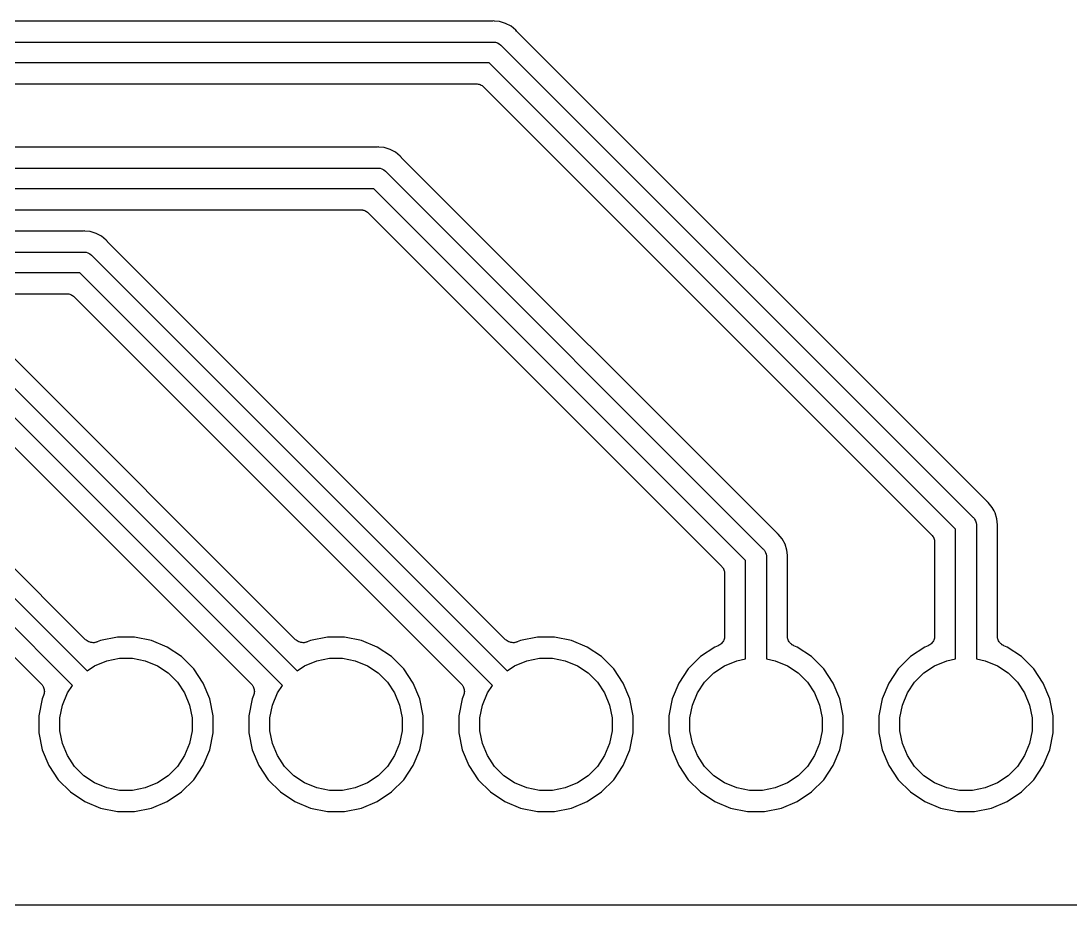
# Model space of a CAD drawing. Extents: x 74.5 to 163.3, y -87.9 to -68.3.
# Drawn here: x 109.85 to 122.56, y -87.91 to -77.22 of the extents above; entities that cross this region are included whole.
import ezdxf

# ---------------------------------------------------------------- set-up
doc = ezdxf.new("R2010")
doc.units = 0
doc.layers.add('BLACK', color=7, linetype='CONTINUOUS')

msp = doc.modelspace()

# ---------------------------------------------------------------- linework, layer by layer
at = {"layer": 'BLACK', "linetype": 'CONTINUOUS'}
for p, q in [((115.545, -77.218), (96.0946, -77.218)), ((115.55, -77.2175), (115.545, -77.218)), ((115.556, -77.2176), (115.55, -77.2175)), ((115.558, -77.2174), (115.556, -77.2176)), ((115.57, -77.2162), (115.558, -77.2174)), ((115.582, -77.2174), (115.57, -77.2162)), ((115.644, -77.2235), (115.582, -77.2174)), ((115.582, -77.2174), (115.582, -77.2174)), ((115.716, -77.2452), (115.644, -77.2235)), ((115.782, -77.2803), (115.716, -77.2452)), ((115.839, -77.3277), (115.782, -77.2803)), ((115.847, -77.3374), (115.839, -77.3277)), ((115.851, -77.3411), (115.847, -77.3374)), ((115.854, -77.3453), (115.851, -77.3411)), ((115.856, -77.3466), (115.854, -77.3453)), ((121.535, -83.0264), (115.856, -77.3466)), ((95.9368, -77.472), (115.564, -77.472)), ((115.564, -77.472), (115.57, -77.4714)), ((115.57, -77.4714), (115.576, -77.472)), ((115.576, -77.472), (115.576, -77.472)), ((115.576, -77.472), (115.595, -77.4738)), ((115.595, -77.4738), (115.618, -77.481)), ((115.618, -77.481), (115.64, -77.4926)), ((115.64, -77.4926), (115.659, -77.5082)), ((115.659, -77.5082), (115.663, -77.513)), ((115.663, -77.513), (121.369, -83.2193)), ((115.518, -77.722), (95.8911, -77.722)), ((121.16, -83.3638), (115.518, -77.722)), ((95.9098, -77.976), (115.36, -77.976)), ((115.36, -77.976), (115.361, -77.976)), ((115.361, -77.976), (115.361, -77.976)), ((115.361, -77.976), (115.361, -77.976)), ((115.361, -77.976), (115.362, -77.976)), ((115.362, -77.976), (115.374, -77.9773)), ((115.374, -77.9773), (115.386, -77.9785)), ((115.386, -77.9785), (115.386, -77.9787)), ((115.386, -77.9787), (115.387, -77.9788)), ((115.387, -77.9788), (115.398, -77.9823)), ((115.398, -77.9823), (115.409, -77.9858)), ((115.409, -77.9858), (115.41, -77.9861)), ((115.41, -77.9861), (115.41, -77.9863)), ((115.41, -77.9863), (115.421, -77.9919)), ((115.421, -77.9919), (115.431, -77.9975)), ((115.431, -77.9975), (115.432, -77.9979)), ((115.432, -77.9979), (115.432, -77.9982)), ((115.432, -77.9982), (115.441, -78.0057)), ((115.441, -78.0057), (115.45, -78.0132)), ((115.45, -78.0132), (120.869, -83.4318)), ((114.148, -78.742), (95.9676, -78.742)), ((114.153, -78.7415), (114.148, -78.742)), ((114.159, -78.7415), (114.153, -78.7415)), ((114.161, -78.7414), (114.159, -78.7415)), ((114.173, -78.7402), (114.161, -78.7414)), ((114.185, -78.7414), (114.173, -78.7402)), ((114.247, -78.7475), (114.185, -78.7414)), ((114.185, -78.7414), (114.185, -78.7414)), ((114.319, -78.7692), (114.247, -78.7475)), ((114.385, -78.8043), (114.319, -78.7692)), ((114.442, -78.8517), (114.385, -78.8043)), ((114.45, -78.8614), (114.442, -78.8517)), ((114.454, -78.8651), (114.45, -78.8614)), ((114.457, -78.8693), (114.454, -78.8651)), ((114.459, -78.8706), (114.457, -78.8693)), ((118.995, -83.4074), (114.459, -78.8706)), ((95.8098, -78.996), (114.167, -78.996)), ((114.167, -78.996), (114.173, -78.9954)), ((114.173, -78.9954), (114.179, -78.996)), ((114.179, -78.996), (114.179, -78.996)), ((114.179, -78.996), (114.198, -78.9978)), ((114.198, -78.9978), (114.221, -79.005)), ((114.221, -79.005), (114.243, -79.0166)), ((114.243, -79.0166), (114.262, -79.0322)), ((114.262, -79.0322), (114.266, -79.037)), ((114.266, -79.037), (118.829, -83.6003)), ((114.121, -79.246), (95.7641, -79.246)), ((118.62, -83.7448), (114.121, -79.246)), ((95.7828, -79.5), (113.963, -79.5)), ((113.963, -79.5), (113.964, -79.5)), ((113.964, -79.5), (113.964, -79.5)), ((113.964, -79.5), (113.964, -79.5)), ((113.964, -79.5), (113.965, -79.5)), ((113.965, -79.5), (113.977, -79.5013)), ((113.977, -79.5013), (113.989, -79.5025)), ((113.989, -79.5025), (113.989, -79.5027)), ((113.989, -79.5027), (113.99, -79.5028)), ((113.99, -79.5028), (114.001, -79.5063)), ((114.001, -79.5063), (114.012, -79.5098)), ((114.012, -79.5098), (114.013, -79.5101)), ((114.013, -79.5101), (114.013, -79.5103)), ((114.013, -79.5103), (114.024, -79.5159)), ((114.024, -79.5159), (114.034, -79.5215)), ((114.034, -79.5215), (114.035, -79.5219)), ((114.035, -79.5219), (114.035, -79.5222)), ((114.035, -79.5222), (114.044, -79.5297)), ((114.044, -79.5297), (114.053, -79.5372)), ((114.053, -79.5372), (118.329, -83.8128)), ((110.592, -79.758), (95.7136, -79.758)), ((110.597, -79.7575), (110.592, -79.758)), ((110.603, -79.7575), (110.597, -79.7575)), ((110.605, -79.7574), (110.603, -79.7575)), ((110.617, -79.7562), (110.605, -79.7574)), ((110.629, -79.7574), (110.617, -79.7562)), ((110.691, -79.7635), (110.629, -79.7574)), ((110.629, -79.7574), (110.629, -79.7574)), ((110.763, -79.7852), (110.691, -79.7635)), ((110.829, -79.8203), (110.763, -79.7852)), ((110.886, -79.8677), (110.829, -79.8203)), ((110.894, -79.8774), (110.886, -79.8677)), ((110.898, -79.8811), (110.894, -79.8774)), ((110.901, -79.8853), (110.898, -79.8811)), ((110.903, -79.8866), (110.901, -79.8853)), ((115.717, -84.7013), (110.903, -79.8866)), ((95.5558, -80.012), (110.611, -80.012)), ((110.611, -80.012), (110.617, -80.0114)), ((110.617, -80.0114), (110.623, -80.012)), ((110.623, -80.012), (110.623, -80.012)), ((110.623, -80.012), (110.642, -80.0138)), ((110.642, -80.0138), (110.665, -80.021)), ((110.665, -80.021), (110.687, -80.0326)), ((110.687, -80.0326), (110.706, -80.0482)), ((110.706, -80.0482), (110.71, -80.053)), ((110.71, -80.053), (115.734, -85.0774)), ((110.565, -80.262), (95.5101, -80.262)), ((115.557, -85.2542), (110.565, -80.262)), ((95.5798, -80.516), (110.407, -80.516)), ((110.407, -80.516), (110.408, -80.516)), ((110.408, -80.516), (110.408, -80.516)), ((110.408, -80.516), (110.408, -80.516)), ((110.408, -80.516), (110.409, -80.516)), ((110.409, -80.516), (110.421, -80.5173)), ((110.421, -80.5173), (110.433, -80.5185)), ((110.433, -80.5185), (110.433, -80.5187)), ((110.433, -80.5187), (110.434, -80.5188)), ((110.434, -80.5188), (110.445, -80.5223)), ((110.445, -80.5223), (110.456, -80.5258)), ((110.456, -80.5258), (110.457, -80.5261)), ((110.457, -80.5261), (110.457, -80.5263)), ((110.457, -80.5263), (110.468, -80.5319)), ((110.468, -80.5319), (110.478, -80.5375)), ((110.478, -80.5375), (110.479, -80.5379)), ((110.479, -80.5379), (110.479, -80.5382)), ((110.479, -80.5382), (110.488, -80.5457)), ((110.488, -80.5457), (110.497, -80.5532)), ((110.497, -80.5532), (115.181, -85.2373)), ((113.177, -84.7013), (109.506, -81.0296)), ((109.313, -81.196), (113.194, -85.0774)), ((113.017, -85.2542), (109.168, -81.405)), ((109.1, -81.6962), (112.641, -85.2373)), ((110.637, -84.7013), (107.982, -82.0456)), ((107.789, -82.212), (110.654, -85.0774)), ((110.477, -85.2542), (107.644, -82.421)), ((107.576, -82.7122), (110.101, -85.2373)), ((121.54, -83.0298), (121.535, -83.0264)), ((121.543, -83.0337), (121.54, -83.0298)), ((121.545, -83.0348), (121.543, -83.0337)), ((121.554, -83.0427), (121.545, -83.0348)), ((121.602, -83.1004), (121.554, -83.0427)), ((121.625, -83.1441), (121.602, -83.1004)), ((121.637, -83.1663), (121.625, -83.1441)), ((121.659, -83.2377), (121.637, -83.1663)), ((121.369, -83.2193), (121.374, -83.2232)), ((121.374, -83.2232), (121.378, -83.2279)), ((121.378, -83.2279), (121.378, -83.2279)), ((121.378, -83.2279), (121.385, -83.2364)), ((121.385, -83.2364), (121.389, -83.2422)), ((121.389, -83.2422), (121.401, -83.2639)), ((121.401, -83.2639), (121.408, -83.2875)), ((121.408, -83.2875), (121.41, -83.3059)), ((121.41, -83.3059), (121.41, -83.3059)), ((121.41, -83.3059), (121.411, -83.312)), ((121.411, -83.312), (121.41, -83.3181)), ((121.666, -83.312), (121.659, -83.2377)), ((121.665, -83.3244), (121.666, -83.312)), ((119, -83.4108), (118.995, -83.4074)), ((119.003, -83.4147), (119, -83.4108)), ((119.005, -83.4158), (119.003, -83.4147)), ((119.014, -83.4237), (119.005, -83.4158)), ((119.062, -83.4814), (119.014, -83.4237)), ((120.869, -83.4318), (120.869, -83.4321)), ((120.869, -83.4321), (120.869, -83.4321)), ((120.869, -83.4321), (120.869, -83.4321)), ((120.869, -83.4321), (120.87, -83.4331)), ((120.87, -83.4331), (120.877, -83.4422)), ((121.16, -84.9342), (121.16, -83.3638)), ((121.41, -83.3181), (121.41, -84.9342)), ((121.664, -83.3351), (121.665, -83.3298)), ((121.664, -83.3369), (121.664, -83.3351)), ((121.664, -84.6563), (121.664, -83.3369)), ((121.665, -83.3298), (121.665, -83.3244)), ((119.097, -83.5473), (119.062, -83.4814)), ((119.119, -83.6187), (119.097, -83.5473)), ((120.877, -83.4422), (120.885, -83.4513)), ((120.885, -83.4513), (120.885, -83.4519)), ((120.885, -83.4519), (120.886, -83.4524)), ((120.886, -83.4524), (120.891, -83.4628)), ((120.891, -83.4628), (120.896, -83.4732)), ((120.896, -83.4732), (120.897, -83.4738)), ((120.897, -83.4738), (120.897, -83.4744)), ((120.897, -83.4744), (120.9, -83.4857)), ((120.9, -83.4857), (120.904, -83.4969)), ((120.904, -83.4969), (120.904, -83.4976)), ((120.904, -83.4976), (120.904, -83.4982)), ((120.904, -83.4982), (120.905, -83.5099)), ((120.905, -83.5099), (120.906, -83.5216)), ((120.906, -83.5216), (120.906, -84.6563)), ((118.829, -83.6003), (118.834, -83.6042)), ((118.834, -83.6042), (118.838, -83.6089)), ((118.838, -83.6089), (118.838, -83.6089)), ((118.838, -83.6089), (118.845, -83.6181)), ((118.845, -83.6181), (118.849, -83.6232)), ((118.849, -83.6232), (118.861, -83.6449)), ((118.861, -83.6449), (118.868, -83.6685)), ((118.868, -83.6685), (118.87, -83.6869)), ((118.87, -83.6869), (118.87, -83.6869)), ((118.87, -83.6869), (118.871, -83.693)), ((118.871, -83.693), (118.87, -83.6991)), ((119.125, -83.6804), (119.119, -83.6187)), ((119.125, -83.6806), (119.125, -83.6804)), ((119.126, -83.693), (119.125, -83.6806)), ((119.125, -83.7054), (119.126, -83.693)), ((118.329, -83.8128), (118.329, -83.8131)), ((118.329, -83.8131), (118.329, -83.8131)), ((118.329, -83.8131), (118.329, -83.8131)), ((118.329, -83.8131), (118.33, -83.8141)), ((118.33, -83.8141), (118.337, -83.8232)), ((118.62, -84.9342), (118.62, -83.7448)), ((118.87, -83.6991), (118.87, -84.9342)), ((119.124, -83.7161), (119.125, -83.7108)), ((119.124, -83.7178), (119.124, -83.7161)), ((119.124, -84.6563), (119.124, -83.7178)), ((119.125, -83.7108), (119.125, -83.7054)), ((118.337, -83.8232), (118.345, -83.8323)), ((118.345, -83.8323), (118.345, -83.8329)), ((118.345, -83.8329), (118.346, -83.8334)), ((118.346, -83.8334), (118.351, -83.8439)), ((118.351, -83.8439), (118.356, -83.8542)), ((118.356, -83.8542), (118.357, -83.8548)), ((118.357, -83.8548), (118.357, -83.8554)), ((118.357, -83.8554), (118.36, -83.8667)), ((118.36, -83.8667), (118.364, -83.8779)), ((118.364, -83.8779), (118.364, -83.8786)), ((118.364, -83.8786), (118.364, -83.8792)), ((118.364, -83.8792), (118.365, -83.8909)), ((118.365, -83.8909), (118.366, -83.9026)), ((118.366, -83.9026), (118.366, -84.6563)), ((110.646, -84.7089), (110.637, -84.7013)), ((110.656, -84.7164), (110.646, -84.7089)), ((111.021, -84.671), (110.818, -84.7115)), ((111.229, -84.671), (111.021, -84.671)), ((111.432, -84.7115), (111.229, -84.671)), ((113.186, -84.7089), (113.177, -84.7013)), ((113.196, -84.7164), (113.186, -84.7089)), ((113.561, -84.671), (113.358, -84.7115)), ((113.769, -84.671), (113.561, -84.671)), ((113.972, -84.7115), (113.769, -84.671)), ((115.726, -84.7088), (115.717, -84.7013)), ((115.736, -84.7164), (115.726, -84.7088)), ((116.101, -84.671), (115.898, -84.7115)), ((116.309, -84.671), (116.101, -84.671)), ((116.512, -84.7115), (116.309, -84.671)), ((118.356, -84.7063), (118.35, -84.7167)), ((118.36, -84.694), (118.356, -84.7053)), ((118.356, -84.7053), (118.356, -84.7058)), ((118.356, -84.7058), (118.356, -84.7063)), ((118.363, -84.6827), (118.36, -84.694)), ((118.365, -84.6699), (118.363, -84.6816)), ((118.363, -84.6816), (118.363, -84.6821)), ((118.363, -84.6821), (118.363, -84.6827)), ((118.366, -84.6581), (118.365, -84.6699)), ((118.366, -84.6563), (118.366, -84.6569)), ((118.366, -84.6569), (118.366, -84.657)), ((118.366, -84.657), (118.366, -84.657)), ((118.366, -84.657), (118.366, -84.6581)), ((119.125, -84.668), (119.124, -84.6563)), ((119.126, -84.6799), (119.125, -84.668)), ((119.126, -84.6804), (119.126, -84.6799)), ((119.126, -84.681), (119.126, -84.6804)), ((119.13, -84.6922), (119.126, -84.681)), ((119.133, -84.7037), (119.13, -84.6922)), ((119.133, -84.7042), (119.133, -84.7037)), ((119.134, -84.7047), (119.133, -84.7042)), ((119.139, -84.7151), (119.134, -84.7047)), ((120.896, -84.7063), (120.89, -84.7167)), ((120.9, -84.694), (120.896, -84.7053)), ((120.896, -84.7053), (120.896, -84.7058)), ((120.896, -84.7058), (120.896, -84.7063)), ((120.903, -84.6827), (120.9, -84.694)), ((120.905, -84.6699), (120.903, -84.6816)), ((120.903, -84.6816), (120.903, -84.6821)), ((120.903, -84.6821), (120.903, -84.6827)), ((120.906, -84.6581), (120.905, -84.6699)), ((120.906, -84.6563), (120.906, -84.6569)), ((120.906, -84.6569), (120.906, -84.6569)), ((120.906, -84.6569), (120.906, -84.657)), ((120.906, -84.657), (120.906, -84.6581)), ((121.665, -84.668), (121.664, -84.6563)), ((121.666, -84.6799), (121.665, -84.668)), ((121.666, -84.6804), (121.666, -84.6799)), ((121.666, -84.681), (121.666, -84.6804)), ((121.67, -84.6922), (121.666, -84.681)), ((121.673, -84.7037), (121.67, -84.6922)), ((121.673, -84.7042), (121.673, -84.7037)), ((121.674, -84.7047), (121.673, -84.7042)), ((121.679, -84.7151), (121.674, -84.7047)), ((110.656, -84.7167), (110.656, -84.7164)), ((110.656, -84.717), (110.656, -84.7167)), ((110.667, -84.7226), (110.656, -84.717)), ((110.677, -84.7283), (110.667, -84.7226)), ((110.678, -84.7285), (110.677, -84.7283)), ((110.678, -84.7288), (110.678, -84.7285)), ((110.69, -84.7322), (110.678, -84.7288)), ((110.701, -84.7358), (110.69, -84.7322)), ((110.702, -84.736), (110.701, -84.7358)), ((110.701, -84.7358), (110.701, -84.7358)), ((110.714, -84.7372), (110.702, -84.736)), ((110.726, -84.7385), (110.714, -84.7372)), ((110.727, -84.7385), (110.726, -84.7385)), ((110.726, -84.7385), (110.726, -84.7385)), ((110.738, -84.7374), (110.727, -84.7385)), ((110.75, -84.7364), (110.738, -84.7374)), ((110.751, -84.7362), (110.75, -84.7364)), ((110.763, -84.7328), (110.751, -84.7362)), ((110.751, -84.7362), (110.751, -84.7362)), ((110.774, -84.7295), (110.763, -84.7328)), ((110.775, -84.7291), (110.774, -84.7295)), ((110.776, -84.7288), (110.775, -84.7291)), ((110.775, -84.7291), (110.775, -84.7291)), ((110.775, -84.7291), (110.775, -84.7291)), ((110.818, -84.7115), (110.776, -84.7288)), ((111.624, -84.791), (111.432, -84.7115)), ((111.797, -84.9063), (111.624, -84.791)), ((113.196, -84.7167), (113.196, -84.7164)), ((113.196, -84.717), (113.196, -84.7167)), ((113.207, -84.7226), (113.196, -84.717)), ((113.217, -84.7283), (113.207, -84.7226)), ((113.218, -84.7285), (113.217, -84.7283)), ((113.218, -84.7288), (113.218, -84.7285)), ((113.23, -84.7322), (113.218, -84.7288)), ((113.241, -84.7358), (113.23, -84.7322)), ((113.242, -84.736), (113.241, -84.7358)), ((113.241, -84.7358), (113.241, -84.7358)), ((113.254, -84.7372), (113.242, -84.736)), ((113.266, -84.7385), (113.254, -84.7372)), ((113.267, -84.7385), (113.266, -84.7385)), ((113.266, -84.7385), (113.266, -84.7385)), ((113.278, -84.7374), (113.267, -84.7385)), ((113.29, -84.7364), (113.278, -84.7374)), ((113.291, -84.7362), (113.29, -84.7364)), ((113.303, -84.7328), (113.291, -84.7362)), ((113.291, -84.7362), (113.291, -84.7362)), ((113.314, -84.7295), (113.303, -84.7328)), ((113.315, -84.7291), (113.314, -84.7295)), ((113.316, -84.7288), (113.315, -84.7291)), ((113.315, -84.7291), (113.315, -84.7291)), ((113.315, -84.7291), (113.315, -84.7291)), ((113.358, -84.7115), (113.316, -84.7288)), ((114.164, -84.791), (113.972, -84.7115)), ((114.337, -84.9063), (114.164, -84.791)), ((115.736, -84.7167), (115.736, -84.7164)), ((115.736, -84.717), (115.736, -84.7167)), ((115.747, -84.7226), (115.736, -84.717)), ((115.757, -84.7283), (115.747, -84.7226)), ((115.758, -84.7285), (115.757, -84.7283)), ((115.758, -84.7288), (115.758, -84.7285)), ((115.77, -84.7322), (115.758, -84.7288)), ((115.781, -84.7358), (115.77, -84.7322)), ((115.782, -84.736), (115.781, -84.7358)), ((115.781, -84.7358), (115.781, -84.7358)), ((115.794, -84.7372), (115.782, -84.736)), ((115.806, -84.7385), (115.794, -84.7372)), ((115.807, -84.7385), (115.806, -84.7385)), ((115.806, -84.7385), (115.806, -84.7385)), ((115.818, -84.7374), (115.807, -84.7385)), ((115.83, -84.7364), (115.818, -84.7374)), ((115.831, -84.7362), (115.83, -84.7364)), ((115.843, -84.7328), (115.831, -84.7362)), ((115.831, -84.7362), (115.831, -84.7362)), ((115.854, -84.7295), (115.843, -84.7328)), ((115.855, -84.7291), (115.854, -84.7295)), ((115.856, -84.7288), (115.855, -84.7291)), ((115.855, -84.7291), (115.855, -84.7291)), ((115.855, -84.7291), (115.855, -84.7291)), ((115.898, -84.7115), (115.856, -84.7288)), ((116.704, -84.791), (116.512, -84.7115)), ((116.877, -84.9063), (116.704, -84.791)), ((118.246, -84.791), (118.073, -84.9063)), ((118.288, -84.7736), (118.246, -84.791)), ((118.298, -84.768), (118.288, -84.7736)), ((118.309, -84.7626), (118.298, -84.768)), ((118.319, -84.7544), (118.309, -84.7619)), ((118.309, -84.7619), (118.309, -84.7622)), ((118.309, -84.7622), (118.309, -84.7626)), ((118.328, -84.747), (118.319, -84.7544)), ((118.329, -84.7462), (118.328, -84.7466)), ((118.328, -84.7466), (118.328, -84.747)), ((118.336, -84.7371), (118.329, -84.7462)), ((118.344, -84.728), (118.336, -84.7371)), ((118.35, -84.7167), (118.344, -84.7271)), ((118.344, -84.7271), (118.344, -84.7276)), ((118.344, -84.7276), (118.344, -84.728)), ((119.145, -84.7256), (119.139, -84.7151)), ((119.145, -84.7261), (119.145, -84.7256)), ((119.145, -84.7266), (119.145, -84.7261)), ((119.153, -84.7357), (119.145, -84.7266)), ((119.16, -84.745), (119.153, -84.7357)), ((119.161, -84.7453), (119.16, -84.745)), ((119.161, -84.7458), (119.161, -84.7453)), ((119.17, -84.7533), (119.161, -84.7458)), ((119.179, -84.761), (119.17, -84.7533)), ((119.18, -84.7612), (119.179, -84.761)), ((119.18, -84.7616), (119.18, -84.7612)), ((119.19, -84.7672), (119.18, -84.7616)), ((119.201, -84.7729), (119.19, -84.7672)), ((119.202, -84.7733), (119.201, -84.7729)), ((119.202, -84.7734), (119.202, -84.7733)), ((119.202, -84.7736), (119.202, -84.7734)), ((119.202, -84.7734), (119.202, -84.7734)), ((119.244, -84.791), (119.202, -84.7736)), ((119.417, -84.9063), (119.244, -84.791)), ((120.786, -84.791), (120.613, -84.9063)), ((120.828, -84.7736), (120.786, -84.791)), ((120.838, -84.7681), (120.828, -84.7736)), ((120.849, -84.7626), (120.838, -84.7681)), ((120.859, -84.7545), (120.849, -84.7619)), ((120.849, -84.7619), (120.849, -84.7622)), ((120.849, -84.7622), (120.849, -84.7626)), ((120.868, -84.747), (120.859, -84.7545)), ((120.869, -84.7462), (120.868, -84.7466)), ((120.868, -84.7466), (120.868, -84.747)), ((120.876, -84.7371), (120.869, -84.7462)), ((120.884, -84.728), (120.876, -84.7371)), ((120.89, -84.7167), (120.884, -84.7271)), ((120.884, -84.7271), (120.884, -84.7276)), ((120.884, -84.7276), (120.884, -84.728)), ((121.685, -84.7256), (121.679, -84.7151)), ((121.685, -84.7261), (121.685, -84.7256)), ((121.685, -84.7266), (121.685, -84.7261)), ((121.693, -84.7357), (121.685, -84.7266)), ((121.7, -84.745), (121.693, -84.7357)), ((121.701, -84.7453), (121.7, -84.745)), ((121.701, -84.7458), (121.701, -84.7453)), ((121.71, -84.7533), (121.701, -84.7458)), ((121.719, -84.761), (121.71, -84.7533)), ((121.72, -84.7612), (121.719, -84.761)), ((121.72, -84.7616), (121.72, -84.7612)), ((121.73, -84.7672), (121.72, -84.7616)), ((121.741, -84.7729), (121.73, -84.7672)), ((121.742, -84.7733), (121.741, -84.7729)), ((121.742, -84.7734), (121.742, -84.7733)), ((121.742, -84.7736), (121.742, -84.7734)), ((121.742, -84.7734), (121.742, -84.7734)), ((121.784, -84.791), (121.742, -84.7736)), ((121.957, -84.9063), (121.784, -84.791)), ((110.746, -85.016), (110.892, -84.9557)), ((110.892, -84.9557), (111.046, -84.925)), ((111.046, -84.925), (111.204, -84.925)), ((111.204, -84.925), (111.358, -84.9557)), ((111.358, -84.9557), (111.504, -85.016)), ((111.944, -85.0531), (111.797, -84.9063)), ((113.286, -85.016), (113.432, -84.9557)), ((113.432, -84.9557), (113.586, -84.925)), ((113.586, -84.925), (113.744, -84.925)), ((113.744, -84.925), (113.898, -84.9557)), ((113.898, -84.9557), (114.044, -85.016)), ((114.484, -85.0531), (114.337, -84.9063)), ((115.826, -85.016), (115.972, -84.9557)), ((115.972, -84.9557), (116.126, -84.925)), ((116.126, -84.925), (116.284, -84.925)), ((116.284, -84.925), (116.438, -84.9557)), ((116.438, -84.9557), (116.584, -85.016)), ((117.024, -85.0531), (116.877, -84.9063)), ((118.073, -84.9063), (117.926, -85.0531)), ((118.366, -85.016), (118.512, -84.9557)), ((118.512, -84.9557), (118.62, -84.9342)), ((118.87, -84.9342), (118.978, -84.9557)), ((118.978, -84.9557), (119.124, -85.016)), ((119.564, -85.0531), (119.417, -84.9063)), ((120.613, -84.9063), (120.466, -85.0531)), ((120.906, -85.016), (121.052, -84.9557)), ((121.052, -84.9557), (121.16, -84.9342)), ((121.41, -84.9342), (121.518, -84.9557)), ((121.518, -84.9557), (121.664, -85.016)), ((122.104, -85.0531), (121.957, -84.9063)), ((110.654, -85.0774), (110.746, -85.016)), ((111.504, -85.016), (111.635, -85.1036)), ((112.059, -85.2257), (111.944, -85.0531)), ((113.194, -85.0774), (113.286, -85.016)), ((114.044, -85.016), (114.175, -85.1036)), ((114.599, -85.2257), (114.484, -85.0531)), ((115.734, -85.0774), (115.826, -85.016)), ((116.584, -85.016), (116.715, -85.1036)), ((117.139, -85.2257), (117.024, -85.0531)), ((117.926, -85.0531), (117.811, -85.2257)), ((118.235, -85.1036), (118.366, -85.016)), ((119.124, -85.016), (119.255, -85.1036)), ((119.679, -85.2257), (119.564, -85.0531)), ((120.466, -85.0531), (120.351, -85.2257)), ((120.775, -85.1036), (120.906, -85.016)), ((121.664, -85.016), (121.795, -85.1036)), ((122.219, -85.2257), (122.104, -85.0531)), ((111.635, -85.1036), (111.746, -85.215)), ((111.746, -85.215), (111.834, -85.3461)), ((114.175, -85.1036), (114.286, -85.215)), ((114.286, -85.215), (114.374, -85.3461)), ((116.715, -85.1036), (116.826, -85.215)), ((116.826, -85.215), (116.914, -85.3461)), ((118.036, -85.3461), (118.124, -85.215)), ((118.124, -85.215), (118.235, -85.1036)), ((119.255, -85.1036), (119.366, -85.215)), ((119.366, -85.215), (119.454, -85.3461)), ((120.576, -85.3461), (120.664, -85.215)), ((120.664, -85.215), (120.775, -85.1036)), ((121.795, -85.1036), (121.906, -85.215)), ((121.906, -85.215), (121.994, -85.3461)), ((110.101, -85.2373), (110.102, -85.2377)), ((110.102, -85.2377), (110.102, -85.2378)), ((110.102, -85.2378), (110.102, -85.2378)), ((110.102, -85.2378), (110.103, -85.2386)), ((110.103, -85.2386), (110.11, -85.2478)), ((110.11, -85.2478), (110.117, -85.257)), ((110.117, -85.257), (110.118, -85.2575)), ((110.118, -85.2575), (110.118, -85.2579)), ((110.118, -85.2579), (110.123, -85.2685)), ((110.123, -85.2685), (110.129, -85.2789)), ((110.129, -85.2789), (110.129, -85.2794)), ((110.129, -85.2794), (110.129, -85.2799)), ((110.129, -85.2799), (110.133, -85.2913)), ((110.133, -85.2913), (110.136, -85.3026)), ((110.136, -85.3026), (110.136, -85.3032)), ((110.136, -85.3032), (110.136, -85.3037)), ((110.136, -85.3037), (110.137, -85.3155)), ((110.137, -85.3403), (110.136, -85.352)), ((110.137, -85.3155), (110.139, -85.3273)), ((110.139, -85.3284), (110.137, -85.3403)), ((110.139, -85.3273), (110.138, -85.3279)), ((110.138, -85.3279), (110.139, -85.3284)), ((110.416, -85.3461), (110.477, -85.2542)), ((112.138, -85.4176), (112.059, -85.2257)), ((112.641, -85.2373), (112.642, -85.2377)), ((112.642, -85.2377), (112.642, -85.2378)), ((112.642, -85.2378), (112.642, -85.2378)), ((112.642, -85.2378), (112.643, -85.2386)), ((112.643, -85.2386), (112.65, -85.2478)), ((112.65, -85.2478), (112.657, -85.257)), ((112.657, -85.257), (112.658, -85.2575)), ((112.658, -85.2575), (112.658, -85.2579)), ((112.658, -85.2579), (112.663, -85.2685)), ((112.663, -85.2685), (112.669, -85.2789)), ((112.669, -85.2789), (112.669, -85.2794)), ((112.669, -85.2794), (112.669, -85.2799)), ((112.669, -85.2799), (112.673, -85.2913)), ((112.673, -85.2913), (112.676, -85.3026)), ((112.676, -85.3026), (112.676, -85.3032)), ((112.676, -85.3032), (112.676, -85.3037)), ((112.676, -85.3037), (112.677, -85.3155)), ((112.677, -85.3403), (112.676, -85.352)), ((112.677, -85.3155), (112.679, -85.3273)), ((112.679, -85.3284), (112.677, -85.3403)), ((112.679, -85.3273), (112.678, -85.3279)), ((112.678, -85.3279), (112.679, -85.3284)), ((112.956, -85.3461), (113.017, -85.2542)), ((114.678, -85.4176), (114.599, -85.2257)), ((115.181, -85.2373), (115.182, -85.2377)), ((115.182, -85.2377), (115.182, -85.2378)), ((115.182, -85.2378), (115.182, -85.2378)), ((115.182, -85.2378), (115.183, -85.2386)), ((115.183, -85.2386), (115.19, -85.2478)), ((115.19, -85.2478), (115.197, -85.257)), ((115.197, -85.257), (115.198, -85.2575)), ((115.198, -85.2575), (115.198, -85.2579)), ((115.198, -85.2579), (115.203, -85.2685)), ((115.203, -85.2685), (115.209, -85.2789)), ((115.209, -85.2789), (115.209, -85.2794)), ((115.209, -85.2794), (115.209, -85.2799)), ((115.209, -85.2799), (115.213, -85.2913)), ((115.213, -85.2913), (115.216, -85.3026)), ((115.216, -85.3026), (115.216, -85.3032)), ((115.216, -85.3032), (115.216, -85.3037)), ((115.216, -85.3037), (115.217, -85.3155)), ((115.217, -85.3403), (115.216, -85.352)), ((115.217, -85.3155), (115.219, -85.3273)), ((115.219, -85.3284), (115.217, -85.3403)), ((115.219, -85.3273), (115.218, -85.3279)), ((115.218, -85.3279), (115.219, -85.3284)), ((115.496, -85.3461), (115.557, -85.2542)), ((117.218, -85.4176), (117.139, -85.2257)), ((117.811, -85.2257), (117.732, -85.4176)), ((119.758, -85.4176), (119.679, -85.2257)), ((120.351, -85.2257), (120.272, -85.4176)), ((122.298, -85.4176), (122.219, -85.2257)), ((110.112, -85.4176), (110.071, -85.6212)), ((110.129, -85.3757), (110.112, -85.4176)), ((110.132, -85.3644), (110.129, -85.3757)), ((110.136, -85.3531), (110.132, -85.3644)), ((110.136, -85.352), (110.136, -85.3525)), ((110.136, -85.3525), (110.136, -85.3531)), ((110.356, -85.4916), (110.416, -85.3461)), ((111.834, -85.3461), (111.894, -85.4916)), ((112.179, -85.6212), (112.138, -85.4176)), ((112.652, -85.4176), (112.611, -85.6212)), ((112.669, -85.3757), (112.652, -85.4176)), ((112.672, -85.3644), (112.669, -85.3757)), ((112.676, -85.3531), (112.672, -85.3644)), ((112.676, -85.352), (112.676, -85.3525)), ((112.676, -85.3525), (112.676, -85.3531)), ((112.896, -85.4916), (112.956, -85.3461)), ((114.374, -85.3461), (114.434, -85.4916)), ((114.719, -85.6212), (114.678, -85.4176)), ((115.192, -85.4176), (115.151, -85.6212)), ((115.209, -85.3757), (115.192, -85.4176)), ((115.212, -85.3644), (115.209, -85.3757)), ((115.216, -85.3531), (115.212, -85.3644)), ((115.216, -85.352), (115.216, -85.3525)), ((115.216, -85.3525), (115.216, -85.3531)), ((115.436, -85.4916), (115.496, -85.3461)), ((116.914, -85.3461), (116.974, -85.4916)), ((117.259, -85.6212), (117.218, -85.4176)), ((117.732, -85.4176), (117.691, -85.6212)), ((117.976, -85.4916), (118.036, -85.3461)), ((119.454, -85.3461), (119.514, -85.4916)), ((119.799, -85.6212), (119.758, -85.4176)), ((120.272, -85.4176), (120.231, -85.6212)), ((120.516, -85.4916), (120.576, -85.3461)), ((121.994, -85.3461), (122.054, -85.4916)), ((122.339, -85.6212), (122.298, -85.4176)), ((110.325, -85.6462), (110.356, -85.4916)), ((111.894, -85.4916), (111.925, -85.6462)), ((112.865, -85.6462), (112.896, -85.4916)), ((114.434, -85.4916), (114.465, -85.6462)), ((115.405, -85.6462), (115.436, -85.4916)), ((116.974, -85.4916), (117.005, -85.6462)), ((117.945, -85.6462), (117.976, -85.4916)), ((119.514, -85.4916), (119.545, -85.6462)), ((120.485, -85.6462), (120.516, -85.4916)), ((122.054, -85.4916), (122.085, -85.6462)), ((110.071, -85.6212), (110.071, -85.8288)), ((110.325, -85.8038), (110.325, -85.6462)), ((111.925, -85.6462), (111.925, -85.8038)), ((112.179, -85.8288), (112.179, -85.6212)), ((112.611, -85.6212), (112.611, -85.8288)), ((112.865, -85.8038), (112.865, -85.6462)), ((114.465, -85.6462), (114.465, -85.8038)), ((114.719, -85.8288), (114.719, -85.6212)), ((115.151, -85.6212), (115.151, -85.8288)), ((115.405, -85.8038), (115.405, -85.6462)), ((117.005, -85.6462), (117.005, -85.8038)), ((117.259, -85.8288), (117.259, -85.6212)), ((117.691, -85.6212), (117.691, -85.8288)), ((117.945, -85.8038), (117.945, -85.6462)), ((119.545, -85.6462), (119.545, -85.8038)), ((119.799, -85.8288), (119.799, -85.6212)), ((120.231, -85.6212), (120.231, -85.8288)), ((120.485, -85.8038), (120.485, -85.6462)), ((122.085, -85.6462), (122.085, -85.8038)), ((122.339, -85.8288), (122.339, -85.6212)), ((110.071, -85.8288), (110.112, -86.0324)), ((110.356, -85.9584), (110.325, -85.8038)), ((111.925, -85.8038), (111.894, -85.9584)), ((112.138, -86.0324), (112.179, -85.8288)), ((112.611, -85.8288), (112.652, -86.0324)), ((112.896, -85.9584), (112.865, -85.8038)), ((114.465, -85.8038), (114.434, -85.9584)), ((114.678, -86.0324), (114.719, -85.8288)), ((115.151, -85.8288), (115.192, -86.0324)), ((115.436, -85.9584), (115.405, -85.8038)), ((117.005, -85.8038), (116.974, -85.9584)), ((117.218, -86.0324), (117.259, -85.8288)), ((117.691, -85.8288), (117.732, -86.0324)), ((117.976, -85.9584), (117.945, -85.8038)), ((119.545, -85.8038), (119.514, -85.9584)), ((119.758, -86.0324), (119.799, -85.8288)), ((120.231, -85.8288), (120.272, -86.0324)), ((120.516, -85.9584), (120.485, -85.8038)), ((122.085, -85.8038), (122.054, -85.9584)), ((122.298, -86.0324), (122.339, -85.8288)), ((110.416, -86.1039), (110.356, -85.9584)), ((111.894, -85.9584), (111.834, -86.1039)), ((112.956, -86.1039), (112.896, -85.9584)), ((114.434, -85.9584), (114.374, -86.1039)), ((115.496, -86.1039), (115.436, -85.9584)), ((116.974, -85.9584), (116.914, -86.1039)), ((118.036, -86.1039), (117.976, -85.9584)), ((119.514, -85.9584), (119.454, -86.1039)), ((120.576, -86.1039), (120.516, -85.9584)), ((122.054, -85.9584), (121.994, -86.1039)), ((110.112, -86.0324), (110.191, -86.2243)), ((110.504, -86.235), (110.416, -86.1039)), ((111.834, -86.1039), (111.746, -86.235)), ((112.059, -86.2243), (112.138, -86.0324)), ((112.652, -86.0324), (112.731, -86.2243)), ((113.044, -86.235), (112.956, -86.1039)), ((114.374, -86.1039), (114.286, -86.235)), ((114.599, -86.2243), (114.678, -86.0324)), ((115.192, -86.0324), (115.271, -86.2243)), ((115.584, -86.235), (115.496, -86.1039)), ((116.914, -86.1039), (116.826, -86.235)), ((117.139, -86.2243), (117.218, -86.0324)), ((117.732, -86.0324), (117.811, -86.2243)), ((118.124, -86.235), (118.036, -86.1039)), ((119.454, -86.1039), (119.366, -86.235)), ((119.679, -86.2243), (119.758, -86.0324)), ((120.272, -86.0324), (120.351, -86.2243)), ((120.664, -86.235), (120.576, -86.1039)), ((121.994, -86.1039), (121.906, -86.235)), ((122.219, -86.2243), (122.298, -86.0324)), ((110.191, -86.2243), (110.306, -86.3969)), ((111.944, -86.3969), (112.059, -86.2243)), ((112.731, -86.2243), (112.846, -86.3969)), ((114.484, -86.3969), (114.599, -86.2243)), ((115.271, -86.2243), (115.386, -86.3969)), ((117.024, -86.3969), (117.139, -86.2243)), ((117.811, -86.2243), (117.926, -86.3969)), ((119.564, -86.3969), (119.679, -86.2243)), ((120.351, -86.2243), (120.466, -86.3969)), ((122.104, -86.3969), (122.219, -86.2243)), ((110.615, -86.3464), (110.504, -86.235)), ((110.746, -86.434), (110.615, -86.3464)), ((111.635, -86.3464), (111.504, -86.434)), ((111.746, -86.235), (111.635, -86.3464)), ((113.155, -86.3464), (113.044, -86.235)), ((113.286, -86.434), (113.155, -86.3464)), ((114.175, -86.3464), (114.044, -86.434)), ((114.286, -86.235), (114.175, -86.3464)), ((115.695, -86.3464), (115.584, -86.235)), ((115.826, -86.434), (115.695, -86.3464)), ((116.715, -86.3464), (116.584, -86.434)), ((116.826, -86.235), (116.715, -86.3464)), ((118.235, -86.3464), (118.124, -86.235)), ((118.366, -86.434), (118.235, -86.3464)), ((119.255, -86.3464), (119.124, -86.434)), ((119.366, -86.235), (119.255, -86.3464)), ((120.775, -86.3464), (120.664, -86.235)), ((120.906, -86.434), (120.775, -86.3464)), ((121.795, -86.3464), (121.664, -86.434)), ((121.906, -86.235), (121.795, -86.3464)), ((110.306, -86.3969), (110.453, -86.5437)), ((110.892, -86.4943), (110.746, -86.434)), ((111.504, -86.434), (111.358, -86.4943)), ((111.797, -86.5437), (111.944, -86.3969)), ((112.846, -86.3969), (112.993, -86.5437)), ((113.432, -86.4943), (113.286, -86.434)), ((114.044, -86.434), (113.898, -86.4943)), ((114.337, -86.5437), (114.484, -86.3969)), ((115.386, -86.3969), (115.533, -86.5437)), ((115.972, -86.4943), (115.826, -86.434)), ((116.584, -86.434), (116.438, -86.4943)), ((116.877, -86.5437), (117.024, -86.3969)), ((117.926, -86.3969), (118.073, -86.5437)), ((118.512, -86.4943), (118.366, -86.434)), ((119.124, -86.434), (118.978, -86.4943)), ((119.417, -86.5437), (119.564, -86.3969)), ((120.466, -86.3969), (120.613, -86.5437)), ((121.052, -86.4943), (120.906, -86.434)), ((121.664, -86.434), (121.518, -86.4943)), ((121.957, -86.5437), (122.104, -86.3969)), ((110.453, -86.5437), (110.626, -86.659)), ((111.046, -86.525), (110.892, -86.4943)), ((111.204, -86.525), (111.046, -86.525)), ((111.358, -86.4943), (111.204, -86.525)), ((111.624, -86.659), (111.797, -86.5437)), ((112.993, -86.5437), (113.166, -86.659)), ((113.586, -86.525), (113.432, -86.4943)), ((113.744, -86.525), (113.586, -86.525)), ((113.898, -86.4943), (113.744, -86.525)), ((114.164, -86.659), (114.337, -86.5437)), ((115.533, -86.5437), (115.706, -86.659)), ((116.126, -86.525), (115.972, -86.4943)), ((116.284, -86.525), (116.126, -86.525)), ((116.438, -86.4943), (116.284, -86.525)), ((116.704, -86.659), (116.877, -86.5437)), ((118.073, -86.5437), (118.246, -86.659)), ((118.666, -86.525), (118.512, -86.4943)), ((118.824, -86.525), (118.666, -86.525)), ((118.978, -86.4943), (118.824, -86.525)), ((119.244, -86.659), (119.417, -86.5437)), ((120.613, -86.5437), (120.786, -86.659)), ((121.206, -86.525), (121.052, -86.4943)), ((121.364, -86.525), (121.206, -86.525)), ((121.518, -86.4943), (121.364, -86.525)), ((121.784, -86.659), (121.957, -86.5437)), ((110.626, -86.659), (110.818, -86.7385)), ((110.818, -86.7385), (111.021, -86.779)), ((111.229, -86.779), (111.432, -86.7385)), ((111.432, -86.7385), (111.624, -86.659)), ((113.166, -86.659), (113.358, -86.7385)), ((113.358, -86.7385), (113.561, -86.779)), ((113.769, -86.779), (113.972, -86.7385)), ((113.972, -86.7385), (114.164, -86.659)), ((115.706, -86.659), (115.898, -86.7385)), ((115.898, -86.7385), (116.101, -86.779)), ((116.309, -86.779), (116.512, -86.7385)), ((116.512, -86.7385), (116.704, -86.659)), ((118.246, -86.659), (118.438, -86.7385)), ((118.438, -86.7385), (118.641, -86.779)), ((118.849, -86.779), (119.052, -86.7385)), ((119.052, -86.7385), (119.244, -86.659)), ((120.786, -86.659), (120.978, -86.7385)), ((120.978, -86.7385), (121.181, -86.779)), ((121.389, -86.779), (121.592, -86.7385)), ((121.592, -86.7385), (121.784, -86.659)), ((111.021, -86.779), (111.229, -86.779)), ((113.561, -86.779), (113.769, -86.779)), ((116.101, -86.779), (116.309, -86.779)), ((118.641, -86.779), (118.849, -86.779)), ((121.181, -86.779), (121.389, -86.779)), ((162.543, -87.911), (75.4615, -87.911))]:
    msp.add_line(p, q, dxfattribs=at)

doc.saveas('drawing.dxf')
